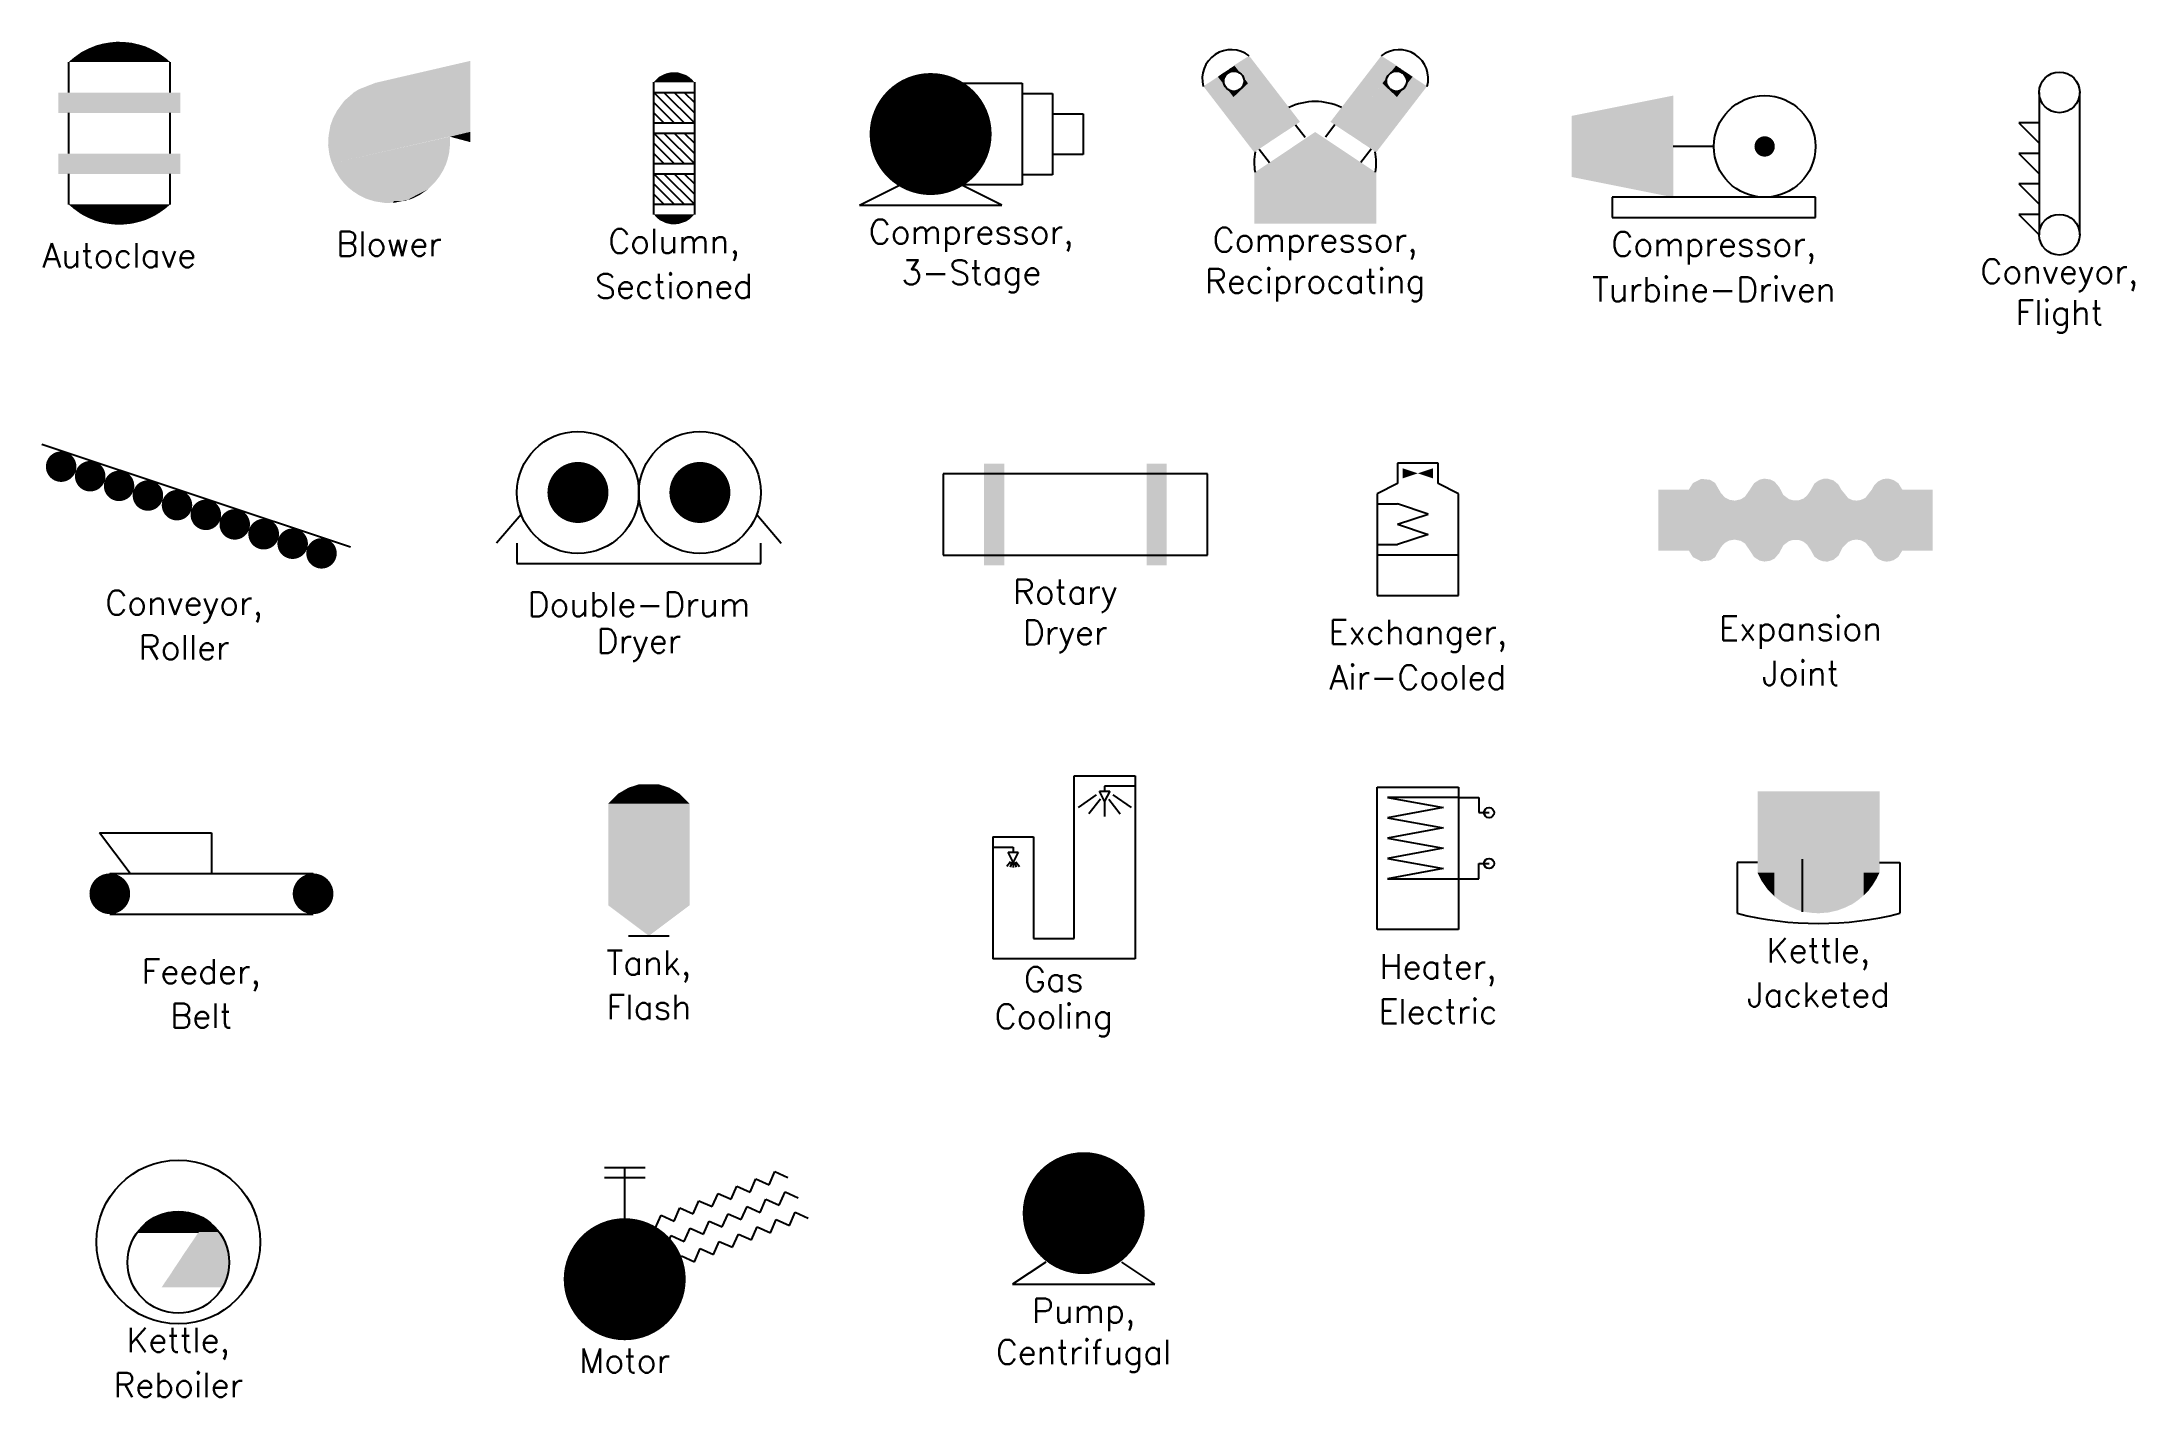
# Model space of a CAD drawing. Header units: inches. Extents: x 0.4 to 10.7, y 2.3 to 9.
import ezdxf
from ezdxf.enums import TextEntityAlignment as Align

# ---------------------------------------------------------------- set-up
doc = ezdxf.new("R2010")
doc.units = ezdxf.units.IN
doc.header["$MEASUREMENT"] = 0
doc.layers.add('CP-NAME', color=7, linetype='Continuous')
doc.styles.add('RMN', font='romans', dxfattribs={"height": 0.12})

# ---------------------------------------------------------------- blocks, each defined once
blk = doc.blocks.new('Autoclave')
for p, q in [((0.05, 0.15), (0.05, 0)), ((0.55, 0), (0.55, 0.15)), ((0.05, -0.1), (0.05, -0.3)), ((0.55, -0.3), (0.55, -0.1)), ((0.05, -0.4), (0.05, -0.55)), ((0.55, -0.55), (0.55, -0.4))]:
    blk.add_line(p, q)
for points in [[(0.112, 0.198), (0.112, 0.15), (0.149, 0.217), (0.149, 0.15)], [(0.149, 0.217), (0.149, 0.15), (0.186, 0.232), (0.186, 0.15)], [(0.186, 0.232), (0.186, 0.15), (0.22, 0.241), (0.22, 0.15)], [(0.22, 0.241), (0.22, 0.15), (0.257, 0.247), (0.257, 0.15)], [(0.257, 0.247), (0.257, 0.15), (0.288, 0.25), (0.288, 0.15)], [(0.288, 0.25), (0.288, 0.15), (0.32, 0.249), (0.32, 0.15)], [(0.32, 0.249), (0.32, 0.15), (0.36, 0.245), (0.36, 0.15)], [(0.36, 0.245), (0.36, 0.15), (0.398, 0.236), (0.398, 0.15)], [(0.398, 0.236), (0.398, 0.15), (0.428, 0.227), (0.428, 0.15)], [(0.428, 0.227), (0.428, 0.15), (0.455, 0.215), (0.455, 0.15)], [(0.455, 0.215), (0.455, 0.15), (0.48, 0.202), (0.48, 0.15)], [(0.076, 0.172), (0.076, 0.15), (0.05, 0.15)], [(0.076, 0.172), (0.076, 0.15), (0.112, 0.198), (0.112, 0.15)], [(0.48, 0.202), (0.48, 0.15), (0.499, 0.19), (0.499, 0.15)], [(0.499, 0.19), (0.499, 0.15), (0.516, 0.178), (0.516, 0.15)], [(0.516, 0.178), (0.516, 0.15), (0.531, 0.167), (0.531, 0.15)], [(0.531, 0.167), (0.531, 0.15), (0.55, 0.15), (0.531, 0.167)], [(0.55, 0.15), (0.531, 0.167), (0.531, 0.15)], [(0, -0.1), (0.6, -0.1), (0, 0), (0.6, 0)], [(0, -0.4), (0.6, -0.4), (0, -0.3), (0.6, -0.3)], [(0.076, -0.572), (0.076, -0.55), (0.05, -0.55)], [(0.076, -0.572), (0.076, -0.55), (0.112, -0.598), (0.112, -0.55)], [(0.112, -0.598), (0.112, -0.55), (0.149, -0.617), (0.149, -0.55)], [(0.149, -0.617), (0.149, -0.55), (0.186, -0.632), (0.186, -0.55)], [(0.186, -0.632), (0.186, -0.55), (0.22, -0.641), (0.22, -0.55)], [(0.22, -0.641), (0.22, -0.55), (0.257, -0.647), (0.257, -0.55)], [(0.257, -0.647), (0.257, -0.55), (0.288, -0.65), (0.288, -0.55)], [(0.288, -0.65), (0.288, -0.55), (0.32, -0.649), (0.32, -0.55)], [(0.32, -0.649), (0.32, -0.55), (0.36, -0.645), (0.36, -0.55)], [(0.36, -0.645), (0.36, -0.55), (0.398, -0.636), (0.398, -0.55)], [(0.398, -0.636), (0.398, -0.55), (0.428, -0.627), (0.428, -0.55)], [(0.428, -0.627), (0.428, -0.55), (0.455, -0.615), (0.455, -0.55)], [(0.455, -0.615), (0.455, -0.55), (0.48, -0.602), (0.48, -0.55)], [(0.48, -0.602), (0.48, -0.55), (0.499, -0.59), (0.499, -0.55)], [(0.499, -0.59), (0.499, -0.55), (0.516, -0.578), (0.516, -0.55)], [(0.516, -0.578), (0.516, -0.55), (0.531, -0.567), (0.531, -0.55)], [(0.55, -0.55), (0.531, -0.567), (0.531, -0.55)], [(0.531, -0.567), (0.531, -0.55), (0.55, -0.55), (0.531, -0.567)]]:
    blk.add_solid(points)
at = {"layer": 'CP-NAME', "style": 'RMN'}
blk.add_text('Autoclave', height=0.12, dxfattribs=at).set_placement((0.3, -0.8), align=Align.MIDDLE)
blk = doc.blocks.new('Blower')
for points in [[(-0.22, 0.204), (0.4, 0.345), (-0.255, 0.157), (0.4, 0.306)], [(-0.173, 0.245), (0.4, 0.379), (-0.22, 0.204), (0.4, 0.345)], [(-0.149, 0.26), (0.4, 0.388), (-0.173, 0.245), (0.4, 0.379)], [(-0.067, 0.292), (0.4, 0.4), (-0.149, 0.26), (0.4, 0.388)], [(-0.289, 0.082), (0.4, 0.239), (-0.298, 0.03), (0.4, 0.189)], [(-0.275, 0.12), (0.4, 0.273), (-0.289, 0.082), (0.4, 0.239)], [(-0.255, 0.157), (0.4, 0.306), (-0.275, 0.12), (0.4, 0.273)], [(-0.298, 0.03), (0.4, 0.189), (-0.3, -0.016), (0.4, 0.143)], [(-0.3, -0.016), (0.4, 0.143), (-0.294, -0.06), (0.4, 0.097)], [(-0.294, -0.06), (0.4, 0.097), (-0.288, -0.083), (0.4, 0.073)], [(-0.288, -0.083), (0.4, 0.073), (-0.281, -0.104), (0.4, 0.051)], [(-0.281, -0.104), (0.299, 0.027), (-0.266, -0.138), (0.3, -0.009)], [(0.299, 0.027), (0.4, 0.051), (0.4, 0)], [(-0.266, -0.138), (0.3, -0.009), (-0.242, -0.177), (0.295, -0.055)], [(-0.242, -0.177), (0.295, -0.055), (-0.224, -0.199), (0.288, -0.083)], [(-0.224, -0.199), (0.288, -0.083), (-0.202, -0.222), (0.278, -0.113)], [(-0.202, -0.222), (0.278, -0.113), (-0.177, -0.242), (0.264, -0.142)], [(-0.177, -0.242), (0.264, -0.142), (-0.148, -0.261), (0.246, -0.171)], [(-0.148, -0.261), (0.246, -0.171), (-0.116, -0.277), (0.224, -0.199)], [(-0.116, -0.277), (0.224, -0.199), (-0.072, -0.291), (0.191, -0.232)], [(-0.072, -0.291), (0.191, -0.232), (0.081, -0.289), (0.191, -0.232)], [(-0.019, -0.299), (-0.072, -0.291), (0.15, -0.26), (0.191, -0.232)], [(0, -0.299), (0.081, -0.289), (-0.019, -0.299), (-0.072, -0.291)], [(0.081, -0.289), (0.191, -0.232), (0, -0.299), (0.081, -0.289)], [(0.105, -0.281), (0.081, -0.289), (0.021, -0.299), (0.022, -0.29)], [(0.122, -0.274), (0.126, -0.265), (0.105, -0.281), (0.081, -0.289)], [(0.15, -0.26), (0.191, -0.232), (0.122, -0.274), (0.126, -0.265)]]:
    blk.add_solid(points)
at = {"layer": 'CP-NAME', "style": 'RMN'}
blk.add_text('Blower', height=0.12, dxfattribs=at).set_placement((0, -0.5), align=Align.MIDDLE)
blk = doc.blocks.new('Column - Sectioned')
for p, q in [((0, -0.7), (0, -0.05)), ((0, -0.1), (0.2, -0.1)), ((0, -0.1), (0.15, -0.25)), ((0.05, -0.1), (0.2, -0.25)), ((0.1, -0.1), (0.2, -0.2)), ((0.15, -0.1), (0.2, -0.15)), ((0.2, -0.05), (0.2, -0.7)), ((0, -0.15), (0.1, -0.25)), ((0, -0.2), (0.05, -0.25)), ((0, -0.25), (0.2, -0.25)), ((0, -0.3), (0.2, -0.3)), ((0, -0.3), (0.15, -0.45)), ((0.05, -0.3), (0.2, -0.45)), ((0.1, -0.3), (0.2, -0.4)), ((0.15, -0.3), (0.2, -0.35)), ((0, -0.35), (0.1, -0.45)), ((0, -0.4), (0.05, -0.45)), ((0, -0.45), (0.2, -0.45)), ((0, -0.5), (0.2, -0.5)), ((0, -0.5), (0.15, -0.65)), ((0.05, -0.5), (0.2, -0.65)), ((0.1, -0.5), (0.2, -0.6)), ((0.15, -0.5), (0.2, -0.55)), ((0, -0.55), (0.1, -0.65)), ((0, -0.6), (0.05, -0.65)), ((0, -0.65), (0.2, -0.65))]:
    blk.add_line(p, q)
for points in [[(0, -0.05), (0.014, -0.05), (0.014, -0.035)], [(0.014, -0.035), (0.014, -0.05), (0.028, -0.022), (0.028, -0.05)], [(0.028, -0.022), (0.028, -0.05), (0.06, -0.007), (0.06, -0.05)], [(0.06, -0.007), (0.06, -0.05), (0.087, -0.001), (0.087, -0.05)], [(0.087, -0.001), (0.087, -0.05), (0.12, -0.002), (0.12, -0.05)], [(0.12, -0.002), (0.12, -0.05), (0.159, -0.015), (0.159, -0.05)], [(0.159, -0.015), (0.159, -0.05), (0.177, -0.027), (0.177, -0.05)], [(0.177, -0.027), (0.177, -0.05), (0.188, -0.037), (0.188, -0.05)], [(0.188, -0.037), (0.188, -0.05), (0.2, -0.05)], [(0, -0.7), (0.014, -0.7), (0.014, -0.715)], [(0.014, -0.715), (0.014, -0.7), (0.028, -0.728), (0.028, -0.7)], [(0.028, -0.728), (0.028, -0.7), (0.06, -0.743), (0.06, -0.7)], [(0.06, -0.743), (0.06, -0.7), (0.087, -0.749), (0.087, -0.7)], [(0.087, -0.749), (0.087, -0.7), (0.12, -0.748), (0.12, -0.7)], [(0.12, -0.748), (0.12, -0.7), (0.159, -0.735), (0.159, -0.7)], [(0.159, -0.735), (0.159, -0.7), (0.177, -0.723), (0.177, -0.7)], [(0.177, -0.723), (0.177, -0.7), (0.188, -0.713), (0.188, -0.7)], [(0.188, -0.713), (0.188, -0.7), (0.2, -0.7)]]:
    blk.add_solid(points)
at = {"layer": 'CP-NAME', "style": 'RMN'}
for s, p in [('Column,', (0.1, -0.85)), ('Sectioned', (0.1, -1.05))]:
    blk.add_text(s, height=0.12, dxfattribs=at).set_placement(p, align=Align.MIDDLE)
blk = doc.blocks.new('Compressor - 3-Stage')
for p, q in [((0.15, 0.25), (0.45, 0.25)), ((0.45, 0.25), (0.45, -0.25)), ((0.45, 0.2), (0.6, 0.2)), ((0.6, 0.2), (0.6, -0.2)), ((0.6, 0.1), (0.75, 0.1)), ((0.75, 0.1), (0.75, -0.1)), ((0.75, -0.1), (0.6, -0.1)), ((0.6, -0.2), (0.45, -0.2)), ((-0.35, -0.35), (-0.15, -0.25)), ((0.45, -0.25), (0.15, -0.25)), ((0.35, -0.35), (0.15, -0.25)), ((-0.35, -0.35), (0.35, -0.35))]:
    blk.add_line(p, q)
at = {"const_width": 0.3}
blk.add_lwpolyline([(-0.15, 0, 1), (0.15, 0, 1)], format="xyb", close=True, dxfattribs=at)
at = {"layer": 'CP-NAME', "style": 'RMN'}
for s, p in [('Compressor,', (0.2, -0.5)), ('3-Stage', (0.2, -0.7))]:
    blk.add_text(s, height=0.12, dxfattribs=at).set_placement(p, align=Align.MIDDLE)
blk = doc.blocks.new('Compressor - Reciprocating')
for p, q in [((-0.097, 0.086), (-0.05, 0.025)), ((0.097, 0.086), (0.05, 0.025)), ((-0.276, -0.034), (-0.225, -0.1)), ((0.276, -0.034), (0.225, -0.1))]:
    blk.add_line(p, q)
for centre in [(-0.4, 0.3), (0.4, 0.3)]:
    blk.add_circle(centre, 0.05)
for centre, radius, start, end in [((-0.413, 0.312), 0.143, 52.125, 195.2551), ((0.413, 0.312), 0.143, 344.7449, 127.875), ((0, -0.1), 0.3, 64.4552, 115.5448), ((0, -0.1), 0.3, 169.7922, 189.1062), ((0, -0.1), 0.3, 350.8938, 10.2078)]:
    blk.add_arc(centre, radius, start, end)
for points in [[(-0.399, 0.378), (-0.147, 0.052), (-0.325, 0.425), (-0.075, 0.1)], [(0.399, 0.378), (0.147, 0.052), (0.325, 0.425), (0.075, 0.1)], [(-0.55, 0.275), (-0.3, -0.05), (-0.498, 0.309), (-0.248, -0.015)], [(-0.498, 0.309), (-0.248, -0.015), (-0.479, 0.322), (-0.228, -0.002)], [(-0.479, 0.322), (-0.444, 0.277), (-0.476, 0.324), (-0.449, 0.288)], [(-0.476, 0.324), (-0.449, 0.288), (-0.474, 0.326), (-0.45, 0.294)], [(-0.476, 0.324), (-0.449, 0.288), (-0.449, 0.288), (-0.444, 0.277)], [(-0.45, 0.294), (-0.474, 0.326), (-0.45, 0.3), (-0.471, 0.327)], [(-0.45, 0.3), (-0.471, 0.327), (-0.45, 0.304), (-0.469, 0.329)], [(-0.45, 0.304), (-0.469, 0.329), (-0.448, 0.315), (-0.462, 0.334)], [(-0.448, 0.315), (-0.462, 0.334), (-0.444, 0.323), (-0.456, 0.338)], [(-0.444, 0.323), (-0.456, 0.338), (-0.44, 0.33), (-0.45, 0.342)], [(-0.44, 0.33), (-0.45, 0.342), (-0.436, 0.335), (-0.445, 0.345)], [(-0.436, 0.335), (-0.445, 0.345), (-0.432, 0.338), (-0.44, 0.348)], [(-0.432, 0.338), (-0.44, 0.348), (-0.427, 0.342), (-0.435, 0.352)], [(-0.427, 0.342), (-0.435, 0.352), (-0.423, 0.344), (-0.431, 0.354)], [(-0.423, 0.344), (-0.431, 0.354), (-0.418, 0.347), (-0.426, 0.357)], [(-0.418, 0.347), (-0.426, 0.357), (-0.414, 0.348), (-0.423, 0.36)], [(-0.414, 0.348), (-0.423, 0.36), (-0.408, 0.349), (-0.419, 0.363)], [(-0.408, 0.349), (-0.419, 0.363), (-0.402, 0.35), (-0.415, 0.365)], [(-0.402, 0.35), (-0.415, 0.365), (-0.397, 0.35), (-0.411, 0.368)], [(-0.397, 0.35), (-0.411, 0.368), (-0.391, 0.349), (-0.408, 0.37)], [(-0.391, 0.349), (-0.408, 0.37), (-0.383, 0.347), (-0.403, 0.373)], [(-0.403, 0.373), (-0.383, 0.347), (-0.398, 0.377), (-0.368, 0.339)], [(-0.35, 0.305), (-0.335, 0.285), (-0.354, 0.32), (-0.331, 0.29)], [(0.498, 0.309), (0.248, -0.015), (0.479, 0.322), (0.228, -0.002)], [(0.55, 0.275), (0.3, -0.05), (0.498, 0.309), (0.248, -0.015)], [(0.35, 0.305), (0.335, 0.285), (0.354, 0.32), (0.331, 0.29)], [(0.403, 0.373), (0.383, 0.347), (0.398, 0.377), (0.368, 0.339)], [(0.391, 0.349), (0.408, 0.37), (0.383, 0.347), (0.403, 0.373)], [(0.397, 0.35), (0.411, 0.368), (0.391, 0.349), (0.408, 0.37)], [(0.402, 0.35), (0.415, 0.365), (0.397, 0.35), (0.411, 0.368)], [(0.408, 0.349), (0.419, 0.363), (0.402, 0.35), (0.415, 0.365)], [(0.414, 0.348), (0.423, 0.36), (0.408, 0.349), (0.419, 0.363)], [(0.418, 0.347), (0.426, 0.357), (0.414, 0.348), (0.423, 0.36)], [(0.423, 0.344), (0.431, 0.354), (0.418, 0.347), (0.426, 0.357)], [(0.427, 0.342), (0.435, 0.352), (0.423, 0.344), (0.431, 0.354)], [(0.432, 0.338), (0.44, 0.348), (0.427, 0.342), (0.435, 0.352)], [(0.436, 0.335), (0.445, 0.345), (0.432, 0.338), (0.44, 0.348)], [(0.44, 0.33), (0.45, 0.342), (0.436, 0.335), (0.445, 0.345)], [(0.444, 0.323), (0.456, 0.338), (0.44, 0.33), (0.45, 0.342)], [(0.448, 0.315), (0.462, 0.334), (0.444, 0.323), (0.456, 0.338)], [(0.476, 0.324), (0.449, 0.288), (0.449, 0.288), (0.444, 0.277)], [(0.479, 0.322), (0.444, 0.277), (0.476, 0.324), (0.449, 0.288)], [(0.45, 0.304), (0.469, 0.329), (0.448, 0.315), (0.462, 0.334)], [(0.476, 0.324), (0.449, 0.288), (0.474, 0.326), (0.45, 0.294)], [(0.45, 0.3), (0.471, 0.327), (0.45, 0.304), (0.469, 0.329)], [(0.45, 0.294), (0.474, 0.326), (0.45, 0.3), (0.471, 0.327)], [(-0.432, 0.261), (-0.402, 0.222), (-0.419, 0.254), (-0.398, 0.226)], [(-0.419, 0.254), (-0.398, 0.226), (-0.412, 0.252), (-0.395, 0.229)], [(-0.412, 0.252), (-0.395, 0.229), (-0.408, 0.251), (-0.392, 0.231)], [(-0.408, 0.251), (-0.392, 0.231), (-0.397, 0.25), (-0.386, 0.237)], [(-0.402, 0.222), (-0.228, -0.002), (-0.392, 0.231), (-0.217, 0.006)], [(-0.397, 0.25), (-0.386, 0.237), (-0.388, 0.251), (-0.381, 0.242)], [(-0.392, 0.231), (-0.217, 0.006), (-0.331, 0.29), (-0.147, 0.052)], [(-0.388, 0.251), (-0.381, 0.242), (-0.381, 0.254), (-0.375, 0.247)], [(-0.381, 0.254), (-0.375, 0.247), (-0.375, 0.257), (-0.371, 0.251)], [(-0.375, 0.257), (-0.371, 0.251), (-0.371, 0.26), (-0.367, 0.255)], [(-0.371, 0.26), (-0.367, 0.255), (-0.366, 0.263), (-0.363, 0.259)], [(-0.366, 0.263), (-0.363, 0.259), (-0.363, 0.267), (-0.359, 0.262)], [(-0.363, 0.267), (-0.359, 0.262), (-0.359, 0.271), (-0.355, 0.266)], [(-0.359, 0.271), (-0.355, 0.266), (-0.357, 0.275), (-0.352, 0.269)], [(-0.357, 0.275), (-0.352, 0.269), (-0.354, 0.28), (-0.348, 0.273)], [(-0.354, 0.28), (-0.348, 0.273), (-0.352, 0.286), (-0.344, 0.277)], [(-0.352, 0.286), (-0.344, 0.277), (-0.351, 0.291), (-0.342, 0.279)], [(-0.351, 0.291), (-0.342, 0.279), (-0.35, 0.296), (-0.339, 0.282)], [(-0.35, 0.296), (-0.339, 0.282), (-0.35, 0.305), (-0.335, 0.285)], [(0.392, 0.231), (0.217, 0.006), (0.331, 0.29), (0.147, 0.052)], [(0.402, 0.222), (0.228, -0.002), (0.392, 0.231), (0.217, 0.006)], [(0.35, 0.296), (0.339, 0.282), (0.35, 0.305), (0.335, 0.285)], [(0.351, 0.291), (0.342, 0.279), (0.35, 0.296), (0.339, 0.282)], [(0.352, 0.286), (0.344, 0.277), (0.351, 0.291), (0.342, 0.279)], [(0.354, 0.28), (0.348, 0.273), (0.352, 0.286), (0.344, 0.277)], [(0.357, 0.275), (0.352, 0.269), (0.354, 0.28), (0.348, 0.273)], [(0.359, 0.271), (0.355, 0.266), (0.357, 0.275), (0.352, 0.269)], [(0.363, 0.267), (0.359, 0.262), (0.359, 0.271), (0.355, 0.266)], [(0.366, 0.263), (0.363, 0.259), (0.363, 0.267), (0.359, 0.262)], [(0.371, 0.26), (0.367, 0.255), (0.366, 0.263), (0.363, 0.259)], [(0.375, 0.257), (0.371, 0.251), (0.371, 0.26), (0.367, 0.255)], [(0.381, 0.254), (0.375, 0.247), (0.375, 0.257), (0.371, 0.251)], [(0.388, 0.251), (0.381, 0.242), (0.381, 0.254), (0.375, 0.247)], [(0.397, 0.25), (0.386, 0.237), (0.388, 0.251), (0.381, 0.242)], [(0.408, 0.251), (0.392, 0.231), (0.397, 0.25), (0.386, 0.237)], [(0.412, 0.252), (0.395, 0.229), (0.408, 0.251), (0.392, 0.231)], [(0.419, 0.254), (0.398, 0.226), (0.412, 0.252), (0.395, 0.229)], [(0.432, 0.261), (0.402, 0.222), (0.419, 0.254), (0.398, 0.226)], [(-0.3, -0.15), (0, 0.05), (0.3, -0.15)], [(0.3, -0.4), (-0.3, -0.4), (0.3, -0.15), (-0.3, -0.15)]]:
    blk.add_solid(points)
at = {"layer": 'CP-NAME', "style": 'RMN'}
for s, p in [('Compressor,', (0, -0.5)), ('Reciprocating', (0, -0.7))]:
    blk.add_text(s, height=0.12, dxfattribs=at).set_placement(p, align=Align.MIDDLE)
blk = doc.blocks.new('Compressor - Turbine-Driven')
for p, q in [((0.7, 0), (0.5, 0)), ((1.2, -0.25), (0.2, -0.25)), ((0.2, -0.25), (0.2, -0.35)), ((1.2, -0.35), (1.2, -0.25)), ((0.2, -0.35), (1.2, -0.35))]:
    blk.add_line(p, q)
at = {"const_width": 0.05}
blk.add_lwpolyline([(0.925, 0, 1), (0.975, 0, 1)], format="xyb", close=True, dxfattribs=at)
blk.add_circle((0.95, 0), 0.25)
blk.add_solid([(0.5, -0.25), (0.5, 0.25), (0, -0.15), (0, 0.15)])
at = {"layer": 'CP-NAME', "style": 'RMN'}
for s, p in [('Compressor,', (0.7, -0.5)), ('Turbine-Driven', (0.7, -0.7))]:
    blk.add_text(s, height=0.12, dxfattribs=at).set_placement(p, align=Align.MIDDLE)
blk = doc.blocks.new('Conveyor - Flight')
for p, q in [((-0.1, -0.1), (-0.1, -0.8)), ((0.1, -0.8), (0.1, -0.1)), ((-0.1, -0.25), (-0.2, -0.25)), ((-0.2, -0.25), (-0.1, -0.35)), ((-0.1, -0.4), (-0.2, -0.4)), ((-0.2, -0.4), (-0.1, -0.5)), ((-0.1, -0.55), (-0.2, -0.55)), ((-0.2, -0.55), (-0.1, -0.65)), ((-0.1, -0.7), (-0.2, -0.7)), ((-0.2, -0.7), (-0.1, -0.8))]:
    blk.add_line(p, q)
for centre in [(0, -0.1), (0, -0.8)]:
    blk.add_circle(centre, 0.1)
at = {"layer": 'CP-NAME', "style": 'RMN'}
for s, p in [('Conveyor,', (0, -1)), ('Flight', (0, -1.2))]:
    blk.add_text(s, height=0.12, dxfattribs=at).set_placement(p, align=Align.MIDDLE)
blk = doc.blocks.new('Conveyor - Roller')
for p, q in [((0, 0), (1.518, -0.506)), ((0.095, -0.111), (1.376, -0.538))]:
    blk.add_line(p, q)
at = {"const_width": 0.075}
for points in [[(0.059, -0.099, 1), (0.13, -0.123, 1)], [(0.202, -0.146, 1), (0.273, -0.17, 1)], [(0.344, -0.194, 1), (0.415, -0.217, 1)], [(0.486, -0.241, 1), (0.557, -0.265, 1)], [(0.629, -0.289, 1), (0.7, -0.312, 1)], [(0.771, -0.336, 1), (0.842, -0.36, 1)], [(0.913, -0.383, 1), (0.984, -0.407, 1)], [(1.055, -0.431, 1), (1.127, -0.455, 1)], [(1.198, -0.478, 1), (1.269, -0.502, 1)], [(1.34, -0.526, 1), (1.411, -0.549, 1)]]:
    blk.add_lwpolyline(points, format="xyb", close=True, dxfattribs=at)
at = {"layer": 'CP-NAME', "style": 'RMN'}
for s, p in [('Conveyor,', (0.7, -0.8)), ('Roller', (0.7, -1))]:
    blk.add_text(s, height=0.12, dxfattribs=at).set_placement(p, align=Align.MIDDLE)
blk = doc.blocks.new('Dryer - Double Drum')
for p, q in [((0.12, 0.141), (0, 0)), ((1.28, 0.141), (1.4, 0)), ((0.1, 0), (0.1, -0.1)), ((1.3, -0.1), (1.3, 0)), ((0.1, -0.1), (1.3, -0.1))]:
    blk.add_line(p, q)
at = {"const_width": 0.15}
for points in [[(0.325, 0.25, 1), (0.475, 0.25, 1)], [(0.925, 0.25, 1), (1.075, 0.25, 1)]]:
    blk.add_lwpolyline(points, format="xyb", close=True, dxfattribs=at)
for centre in [(0.4, 0.25), (1, 0.25)]:
    blk.add_circle(centre, 0.3)
at = {"layer": 'CP-NAME', "style": 'RMN'}
for s, p in [('Double-Drum', (0.7, -0.3)), ('Dryer', (0.7, -0.5))]:
    blk.add_text(s, height=0.12, dxfattribs=at).set_placement(p, align=Align.MIDDLE)
blk = doc.blocks.new('Dryer - Rotary')
for p, q in [((1.3, 0.2), (0, 0.2)), ((0, 0.2), (0, -0.2)), ((1.3, -0.2), (1.3, 0.2)), ((0, -0.2), (1.3, -0.2))]:
    blk.add_line(p, q)
for points in [[(0.2, 0.25), (0.3, 0.25), (0.2, -0.25), (0.3, -0.25)], [(1, 0.25), (1.1, 0.25), (1, -0.25), (1.1, -0.25)]]:
    blk.add_solid(points)
at = {"layer": 'CP-NAME', "style": 'RMN'}
for s, p in [('Rotary', (0.6, -0.4)), ('Dryer', (0.6, -0.6))]:
    blk.add_text(s, height=0.12, dxfattribs=at).set_placement(p, align=Align.MIDDLE)
blk = doc.blocks.new('Exchanger - Air-Cooled')
for p, q in [((0.3, 0.15), (0.1, 0.15)), ((0.1, 0.15), (0.1, 0.05)), ((0.3, 0.05), (0.3, 0.15)), ((0.1, 0.05), (0, 0)), ((0, 0), (0, -0.5)), ((0.4, 0), (0.3, 0.05)), ((0.4, -0.5), (0.4, 0)), ((0, -0.05), (0.1, -0.05)), ((0.25, -0.1), (0.1, -0.05)), ((0.1, -0.15), (0.25, -0.1)), ((0.1, -0.15), (0.25, -0.2)), ((0.25, -0.2), (0.1, -0.25)), ((0, -0.25), (0.1, -0.25)), ((0, -0.3), (0.4, -0.3)), ((0, -0.5), (0.4, -0.5))]:
    blk.add_line(p, q)
for points in [[(0.125, 0.125), (0.125, 0.075), (0.2, 0.1)], [(0.2, 0.1), (0.275, 0.125), (0.275, 0.075)]]:
    blk.add_solid(points)
at = {"layer": 'CP-NAME', "style": 'RMN'}
for s, p in [('Exchanger,', (0.2, -0.7)), ('Air-Cooled', (0.2, -0.9))]:
    blk.add_text(s, height=0.12, dxfattribs=at).set_placement(p, align=Align.MIDDLE)
blk = doc.blocks.new('Expansion Joint')
for points in [[(0, 0), (0, -0.3), (0.138, 0), (0.138, -0.3)], [(0.138, 0), (0.138, -0.3), (0.15, 0), (0.15, -0.3)], [(0.15, 0), (0.15, -0.3), (0.17, 0.032), (0.17, -0.332)], [(0.17, 0.032), (0.17, -0.332), (0.211, 0.053), (0.211, -0.353)], [(0.211, 0.053), (0.211, -0.353), (0.255, 0.048), (0.255, -0.348)], [(0.255, 0.048), (0.255, -0.348), (0.279, 0.033), (0.279, -0.333)], [(0.279, 0.033), (0.279, -0.333), (0.308, -0.017), (0.308, -0.283)], [(0.449, -0.002), (0.449, -0.298), (0.471, 0.032), (0.471, -0.332)], [(0.471, 0.032), (0.471, -0.332), (0.498, 0.049), (0.498, -0.349)], [(0.498, 0.049), (0.498, -0.349), (0.521, 0.054), (0.521, -0.354)], [(0.521, 0.054), (0.521, -0.354), (0.55, 0.05), (0.55, -0.35)], [(0.55, 0.05), (0.55, -0.35), (0.572, 0.039), (0.572, -0.339)], [(0.572, 0.039), (0.572, -0.339), (0.595, 0.012), (0.595, -0.312)], [(0.595, 0.012), (0.595, -0.312), (0.615, -0.026), (0.615, -0.274)], [(0.749, -0.004), (0.749, -0.296), (0.768, 0.03), (0.768, -0.33)], [(0.768, 0.03), (0.768, -0.33), (0.789, 0.045), (0.789, -0.345)], [(0.789, 0.045), (0.789, -0.345), (0.811, 0.053), (0.811, -0.353)], [(0.811, 0.053), (0.811, -0.353), (0.833, 0.054), (0.833, -0.354)], [(0.833, 0.054), (0.833, -0.354), (0.862, 0.045), (0.862, -0.345)], [(0.862, 0.045), (0.862, -0.345), (0.886, 0.025), (0.886, -0.325)], [(0.886, 0.025), (0.886, -0.325), (0.9, 0), (0.906, -0.286)], [(0.9, 0), (0.906, -0.286), (0.935, -0.043), (0.935, -0.257)], [(1.019, -0.04), (1.019, -0.26), (1.05, 0), (1.048, -0.294)], [(1.05, 0), (1.048, -0.294), (1.063, 0.023), (1.063, -0.323)], [(1.063, 0.023), (1.063, -0.323), (1.08, 0.04), (1.08, -0.34)], [(1.08, 0.04), (1.08, -0.34), (1.103, 0.051), (1.103, -0.351)], [(1.103, 0.051), (1.103, -0.351), (1.121, 0.054), (1.121, -0.354)], [(1.121, 0.054), (1.121, -0.354), (1.138, 0.053), (1.138, -0.353)], [(1.138, 0.053), (1.138, -0.353), (1.157, 0.047), (1.157, -0.347)], [(1.157, 0.047), (1.157, -0.347), (1.181, 0.031), (1.181, -0.331)], [(1.181, 0.031), (1.181, -0.331), (1.2, 0), (1.2, -0.3)], [(1.2, 0), (1.2, -0.3), (1.2, 0), (1.2, -0.3)], [(1.2, 0), (1.2, -0.3), (1.35, 0), (1.35, -0.3)], [(0.308, -0.017), (0.308, -0.283), (0.327, -0.038), (0.327, -0.262)], [(0.327, -0.038), (0.327, -0.262), (0.35, -0.05), (0.35, -0.25)], [(0.35, -0.05), (0.35, -0.25), (0.376, -0.054), (0.376, -0.246)], [(0.376, -0.054), (0.376, -0.246), (0.405, -0.048), (0.405, -0.252)], [(0.405, -0.048), (0.405, -0.252), (0.426, -0.035), (0.426, -0.265)], [(0.426, -0.035), (0.426, -0.265), (0.449, -0.002), (0.449, -0.298)], [(0.615, -0.026), (0.615, -0.274), (0.643, -0.047), (0.643, -0.253)], [(0.643, -0.047), (0.643, -0.253), (0.665, -0.053), (0.665, -0.247)], [(0.665, -0.053), (0.665, -0.247), (0.692, -0.052), (0.692, -0.248)], [(0.692, -0.052), (0.692, -0.248), (0.714, -0.044), (0.714, -0.256)], [(0.714, -0.044), (0.714, -0.256), (0.732, -0.029), (0.732, -0.271)], [(0.732, -0.029), (0.732, -0.271), (0.749, -0.004), (0.749, -0.296)], [(0.935, -0.043), (0.935, -0.257), (0.956, -0.052), (0.956, -0.248)], [(0.956, -0.052), (0.956, -0.248), (0.975, -0.054), (0.975, -0.246)], [(0.975, -0.054), (0.975, -0.246), (0.996, -0.051), (0.996, -0.249)], [(0.996, -0.051), (0.996, -0.249), (1.019, -0.04), (1.019, -0.26)]]:
    blk.add_solid(points)
at = {"layer": 'CP-NAME', "style": 'RMN'}
for s, p in [('Expansion', (0.7, -0.7)), ('Joint', (0.7, -0.9))]:
    blk.add_text(s, height=0.12, dxfattribs=at).set_placement(p, align=Align.MIDDLE)
blk = doc.blocks.new('Feeder - Belt')
for p, q in [((0.15, -0.2), (0, 0)), ((0, 0), (0.55, 0)), ((0.55, 0), (0.55, -0.2)), ((0.05, -0.2), (1.05, -0.2)), ((0.05, -0.4), (1.05, -0.4))]:
    blk.add_line(p, q)
at = {"const_width": 0.1}
for points in [[(0, -0.3, 1), (0.1, -0.3, 1)], [(1, -0.3, 1), (1.1, -0.3, 1)]]:
    blk.add_lwpolyline(points, format="xyb", close=True, dxfattribs=at)
at = {"layer": 'CP-NAME', "style": 'RMN'}
for s, p in [('Feeder,', (0.5, -0.7)), ('Belt', (0.5, -0.9))]:
    blk.add_text(s, height=0.12, dxfattribs=at).set_placement(p, align=Align.MIDDLE)
blk = doc.blocks.new('Tank - Flash')
blk.add_line((0.1, -0.65), (0.3, -0.65))
for points in [[(0, 0), (0.05, 0.05), (0.05, 0)], [(0, 0), (0.4, 0), (0, -0.5), (0.4, -0.5)], [(0.05, 0.05), (0.05, 0), (0.1, 0.079), (0.1, 0)], [(0.1, 0.079), (0.1, 0), (0.15, 0.095), (0.15, 0)], [(0.15, 0.095), (0.15, 0), (0.25, 0.095), (0.25, 0)], [(0.25, 0.095), (0.25, 0), (0.3, 0.079), (0.3, 0)], [(0.3, 0.079), (0.3, 0), (0.35, 0.05), (0.35, 0)], [(0.35, 0.05), (0.35, 0), (0.4, 0)], [(0, -0.5), (0.4, -0.5), (0.2, -0.65)]]:
    blk.add_solid(points)
at = {"layer": 'CP-NAME', "style": 'RMN'}
for s, p in [('Tank,', (0.2, -0.8)), ('Flash', (0.2, -1))]:
    blk.add_text(s, height=0.12, dxfattribs=at).set_placement(p, align=Align.MIDDLE)
blk = doc.blocks.new('Gas Cooling')
for p, q in [((0.4, -0.5), (0.4, 0.3)), ((0.4, 0.3), (0.7, 0.3)), ((0.509, 0.206), (0.42, 0.145)), ((0.525, 0.225), (0.575, 0.225)), ((0.55, 0.175), (0.525, 0.225)), ((0.7, 0.25), (0.55, 0.25)), ((0.55, 0.25), (0.55, 0.225)), ((0.575, 0.225), (0.55, 0.175)), ((0.591, 0.206), (0.68, 0.145)), ((0.7, 0.3), (0.7, -0.6)), ((0.529, 0.186), (0.473, 0.113)), ((0.55, 0.175), (0.55, 0.1)), ((0.571, 0.186), (0.627, 0.113)), ((0, 0), (0, -0.6)), ((0, 0), (0.2, 0)), ((0.2, 0), (0.2, -0.5)), ((0, -0.05), (0.1, -0.05)), ((0.075, -0.075), (0.125, -0.075)), ((0.1, -0.125), (0.075, -0.075)), ((0.1, -0.05), (0.1, -0.075)), ((0.125, -0.075), (0.1, -0.125)), ((0.087, -0.123), (0.069, -0.146)), ((0.094, -0.125), (0.085, -0.149)), ((0.1, -0.125), (0.1, -0.15)), ((0.106, -0.125), (0.115, -0.149)), ((0.113, -0.123), (0.131, -0.146)), ((0.2, -0.5), (0.4, -0.5)), ((0.7, -0.6), (0, -0.6))]:
    blk.add_line(p, q)
at = {"layer": 'CP-NAME', "style": 'RMN'}
for s, p in [('Gas', (0.3, -0.7)), ('Cooling', (0.3, -0.9))]:
    blk.add_text(s, height=0.12, dxfattribs=at).set_placement(p, align=Align.MIDDLE)
blk = doc.blocks.new('Heater - Electric')
for p, q in [((0, -0.1), (0, 0)), ((0, 0), (0.4, 0)), ((0.4, 0), (0.4, -0.7)), ((0, -0.7), (0, -0.1)), ((0.4, -0.05), (0.05, -0.05)), ((0.05, -0.05), (0.325, -0.1)), ((0.325, -0.1), (0.05, -0.15)), ((0.4, -0.05), (0.5, -0.05)), ((0.5, -0.05), (0.5, -0.125)), ((0.05, -0.15), (0.325, -0.2)), ((0.325, -0.2), (0.05, -0.25)), ((0.5, -0.125), (0.55, -0.125)), ((0.05, -0.25), (0.325, -0.3)), ((0.325, -0.3), (0.05, -0.35)), ((0.05, -0.35), (0.325, -0.4)), ((0.325, -0.4), (0.05, -0.45)), ((0.5, -0.45), (0.5, -0.375)), ((0.5, -0.375), (0.55, -0.375)), ((0.05, -0.45), (0.4, -0.45)), ((0.4, -0.45), (0.5, -0.45)), ((0.4, -0.7), (0, -0.7))]:
    blk.add_line(p, q)
for centre in [(0.55, -0.125), (0.55, -0.375)]:
    blk.add_circle(centre, 0.025)
at = {"layer": 'CP-NAME', "style": 'RMN'}
for s, p in [('Heater,', (0.3, -0.9)), ('Electric', (0.3, -1.1))]:
    blk.add_text(s, height=0.12, dxfattribs=at).set_placement(p, align=Align.MIDDLE)
blk = doc.blocks.new('Kettle - Jacketed')
for p, q in [((0, -0.35), (-0.1, -0.35)), ((-0.1, -0.35), (-0.1, -0.6)), ((0.219, -0.334), (0.219, -0.593)), ((0.6, -0.35), (0.7, -0.35)), ((0.7, -0.35), (0.7, -0.6))]:
    blk.add_line(p, q)
blk.add_arc((0.3, 0.975), 1.625, 255.75, 284.25)
for points in [[(0, 0), (0.6, 0), (0, -0.4), (0.6, -0.4)], [(0, -0.4), (0.021, -0.442), (0.021, -0.4)], [(0.021, -0.4), (0.021, -0.442), (0.049, -0.4), (0.049, -0.482)], [(0.049, -0.4), (0.049, -0.482), (0.082, -0.4), (0.082, -0.516)], [(0.082, -0.4), (0.082, -0.516), (0.122, -0.4), (0.122, -0.547)], [(0.122, -0.4), (0.122, -0.547), (0.163, -0.4), (0.163, -0.569)], [(0.163, -0.4), (0.163, -0.569), (0.195, -0.4), (0.195, -0.583)], [(0.195, -0.4), (0.195, -0.583), (0.219, -0.4), (0.219, -0.59)], [(0.219, -0.4), (0.219, -0.59), (0.239, -0.4), (0.239, -0.594)], [(0.239, -0.4), (0.239, -0.594), (0.268, -0.4), (0.268, -0.598)], [(0.268, -0.4), (0.268, -0.598), (0.3, -0.4), (0.3, -0.6)], [(0.3, -0.4), (0.3, -0.6), (0.349, -0.4), (0.349, -0.596)], [(0.349, -0.4), (0.349, -0.596), (0.393, -0.4), (0.393, -0.586)], [(0.393, -0.4), (0.393, -0.586), (0.433, -0.4), (0.433, -0.571)], [(0.433, -0.4), (0.433, -0.571), (0.466, -0.4), (0.466, -0.555)], [(0.466, -0.4), (0.466, -0.555), (0.494, -0.4), (0.494, -0.536)], [(0.494, -0.4), (0.494, -0.536), (0.522, -0.4), (0.522, -0.512)], [(0.522, -0.4), (0.522, -0.512), (0.547, -0.4), (0.547, -0.487)], [(0.547, -0.4), (0.547, -0.487), (0.567, -0.4), (0.567, -0.46)], [(0.567, -0.4), (0.567, -0.46), (0.587, -0.4), (0.587, -0.427)], [(0.587, -0.4), (0.587, -0.427), (0.6, -0.4), (0.587, -0.427)]]:
    blk.add_solid(points)
at = {"layer": 'CP-NAME', "style": 'RMN'}
for s, p in [('Kettle,', (0.3, -0.8)), ('Jacketed', (0.3, -1))]:
    blk.add_text(s, height=0.12, dxfattribs=at).set_placement(p, align=Align.MIDDLE)
blk = doc.blocks.new('Kettle - Reboiler')
blk.add_line((-0.2, 0.05), (0.1, 0.05))
blk.add_line((-0.2, 0.05), (0.1, 0.05))
for centre, radius in [((0, 0), 0.403), ((0, -0.1), 0.25)]:
    blk.add_circle(centre, radius)
for points in [[(-0.15, 0.1), (-0.15, 0.05), (-0.128, 0.115), (-0.128, 0.05)], [(-0.128, 0.115), (-0.128, 0.05), (-0.1, 0.129), (-0.1, 0.05)], [(-0.1, 0.129), (-0.1, 0.05), (-0.076, 0.138), (-0.076, 0.05)], [(-0.076, 0.138), (-0.076, 0.05), (-0.05, 0.145), (-0.049, 0.054)], [(-0.05, 0.145), (-0.049, 0.054), (-0.028, 0.148), (-0.028, 0.05)], [(-0.028, 0.148), (-0.028, 0.05), (0, 0.15), (0, 0.05)], [(0, 0.15), (0, 0.05), (0.018, 0.149), (0.018, 0.05)], [(0.018, 0.149), (0.018, 0.05), (0.036, 0.147), (0.036, 0.05)], [(0.036, 0.147), (0.036, 0.05), (0.05, 0.145), (0.05, 0.05)], [(0.05, 0.145), (0.05, 0.05), (0.073, 0.139), (0.073, 0.05)], [(0.073, 0.139), (0.073, 0.05), (0.1, 0.129), (0.1, 0.05)], [(0.1, 0.129), (0.1, 0.05), (0.125, 0.116), (0.125, 0.05)], [(0.125, 0.116), (0.125, 0.05), (0.15, 0.1), (0.15, 0.05)], [(-0.2, 0.05), (-0.178, 0.075), (-0.178, 0.05)], [(-0.178, 0.075), (-0.178, 0.05), (-0.15, 0.1), (-0.15, 0.05)], [(0.067, 0), (0.229, 0), (0.052, -0.022), (0.238, -0.022)], [(0.084, 0.025), (0.216, 0.025), (0.067, 0), (0.229, 0)], [(0.1, 0.05), (0.2, 0.05), (0.084, 0.025), (0.216, 0.025)], [(0.17, 0.084), (0.17, 0.05), (0.1, 0.05)], [(0.17, 0.084), (0.17, 0.05), (0.1, 0.05)], [(0.15, 0.1), (0.15, 0.05), (0.17, 0.084), (0.17, 0.05)], [(0.17, 0.084), (0.17, 0.05), (0.2, 0.05)], [(0, -0.1), (0.25, -0.1), (-0.019, -0.128), (0.248, -0.128)], [(0.019, -0.071), (0.248, -0.071), (0, -0.1), (0.25, -0.1)], [(0.033, -0.05), (0.245, -0.05), (0.019, -0.071), (0.248, -0.071)], [(0.052, -0.022), (0.238, -0.022), (0.033, -0.05), (0.245, -0.05)], [(-0.067, -0.2), (0.229, -0.2), (-0.082, -0.223), (0.218, -0.223)], [(-0.054, -0.181), (0.236, -0.181), (-0.067, -0.2), (0.229, -0.2)], [(-0.044, -0.167), (0.241, -0.167), (-0.054, -0.181), (0.236, -0.181)], [(-0.033, -0.15), (-0.044, -0.167), (0.245, -0.15), (0.241, -0.167)], [(-0.043, -0.167), (-0.044, -0.167), (0.241, -0.167)], [(-0.019, -0.128), (0.248, -0.128), (-0.033, -0.15), (0.245, -0.15)], [(0.241, -0.167), (0.241, -0.167), (0.241, -0.167)]]:
    blk.add_solid(points)
at = {"layer": 'CP-NAME', "style": 'RMN'}
for s, p in [('Kettle,', (0, -0.5)), ('Reboiler', (0, -0.7))]:
    blk.add_text(s, height=0.12, dxfattribs=at).set_placement(p, align=Align.MIDDLE)
blk = doc.blocks.new('Motor')
for p, q in [((-0.1, 0.55), (0.1, 0.55)), ((0, 0.3), (0, 0.55)), ((0.71, 0.465), (0.739, 0.53)), ((0.739, 0.53), (0.803, 0.501)), ((-0.1, 0.5), (0.1, 0.5)), ((0.43, 0.358), (0.459, 0.422)), ((0.459, 0.422), (0.523, 0.394)), ((0.523, 0.394), (0.552, 0.458)), ((0.552, 0.458), (0.617, 0.429)), ((0.617, 0.429), (0.645, 0.494)), ((0.645, 0.494), (0.71, 0.465)), ((0.76, 0.365), (0.789, 0.43)), ((0.789, 0.43), (0.853, 0.401)), ((0.15, 0.25), (0.179, 0.315)), ((0.179, 0.315), (0.243, 0.286)), ((0.243, 0.286), (0.272, 0.351)), ((0.272, 0.351), (0.337, 0.322)), ((0.337, 0.322), (0.365, 0.386)), ((0.365, 0.386), (0.43, 0.358)), ((0.48, 0.258), (0.509, 0.322)), ((0.509, 0.322), (0.573, 0.294)), ((0.573, 0.294), (0.602, 0.358)), ((0.602, 0.358), (0.667, 0.329)), ((0.667, 0.329), (0.695, 0.394)), ((0.695, 0.394), (0.76, 0.365)), ((0.81, 0.265), (0.839, 0.33)), ((0.839, 0.33), (0.903, 0.301)), ((0.2, 0.15), (0.229, 0.215)), ((0.229, 0.215), (0.293, 0.186)), ((0.293, 0.186), (0.322, 0.251)), ((0.322, 0.251), (0.387, 0.222)), ((0.387, 0.222), (0.415, 0.286)), ((0.415, 0.286), (0.48, 0.258)), ((0.53, 0.158), (0.559, 0.222)), ((0.559, 0.222), (0.623, 0.194)), ((0.623, 0.194), (0.652, 0.258)), ((0.652, 0.258), (0.717, 0.229)), ((0.717, 0.229), (0.745, 0.294)), ((0.745, 0.294), (0.81, 0.265)), ((0.25, 0.05), (0.279, 0.115)), ((0.279, 0.115), (0.343, 0.086)), ((0.343, 0.086), (0.372, 0.151)), ((0.372, 0.151), (0.437, 0.122)), ((0.437, 0.122), (0.465, 0.186)), ((0.465, 0.186), (0.53, 0.158))]:
    blk.add_line(p, q)
at = {"const_width": 0.3}
blk.add_lwpolyline([(-0.15, 0, 1), (0.15, 0, 1)], format="xyb", close=True, dxfattribs=at)
at = {"layer": 'CP-NAME', "style": 'RMN'}
blk.add_text('Motor', height=0.12, dxfattribs=at).set_placement((0, -0.4), align=Align.MIDDLE)
blk = doc.blocks.new('Pump - Centrifugal')
for p, q in [((-0.187, -0.241), (-0.35, -0.35)), ((0.35, -0.35), (0.187, -0.241)), ((-0.35, -0.35), (0.35, -0.35))]:
    blk.add_line(p, q)
at = {"const_width": 0.3}
blk.add_lwpolyline([(-0.15, 0, 1), (0.15, 0, 1)], format="xyb", close=True, dxfattribs=at)
at = {"layer": 'CP-NAME', "style": 'RMN'}
for s, p in [('Pump,', (0, -0.5)), ('Centrifugal', (0, -0.7))]:
    blk.add_text(s, height=0.12, dxfattribs=at).set_placement(p, align=Align.MIDDLE)

msp = doc.modelspace()

# ---------------------------------------------------------------- block references
for name, p in [('Autoclave', (0.478, 8.715)), ('Blower', (2.105, 8.471)), ('Compressor - Reciprocating', (6.661, 8.471)), ('Column - Sectioned', (3.407, 8.816)), ('Compressor - 3-Stage', (4.769, 8.511)), ('Conveyor - Flight', (10.322, 8.816)), ('Compressor - Turbine-Driven', (7.922, 8.45)), ('Dryer - Double Drum', (2.634, 6.498)), ('Conveyor - Roller', (0.397, 6.986)), ('Dryer - Rotary', (4.831, 6.64)), ('Exchanger - Air-Cooled', (6.966, 6.742)), ('Expansion Joint', (8.349, 6.762)), ('Gas Cooling', (5.075, 5.054)), ('Tank - Flash', (3.183, 5.217)), ('Heater - Electric', (6.966, 5.298)), ('Kettle - Jacketed', (8.837, 5.278)), ('Feeder - Belt', (0.681, 5.074)), ('Pump - Centrifugal', (5.522, 3.203)), ('Kettle - Reboiler', (1.068, 3.061)), ('Motor', (3.264, 2.878))]:
    msp.add_blockref(name, p)

doc.saveas('drawing.dxf')
